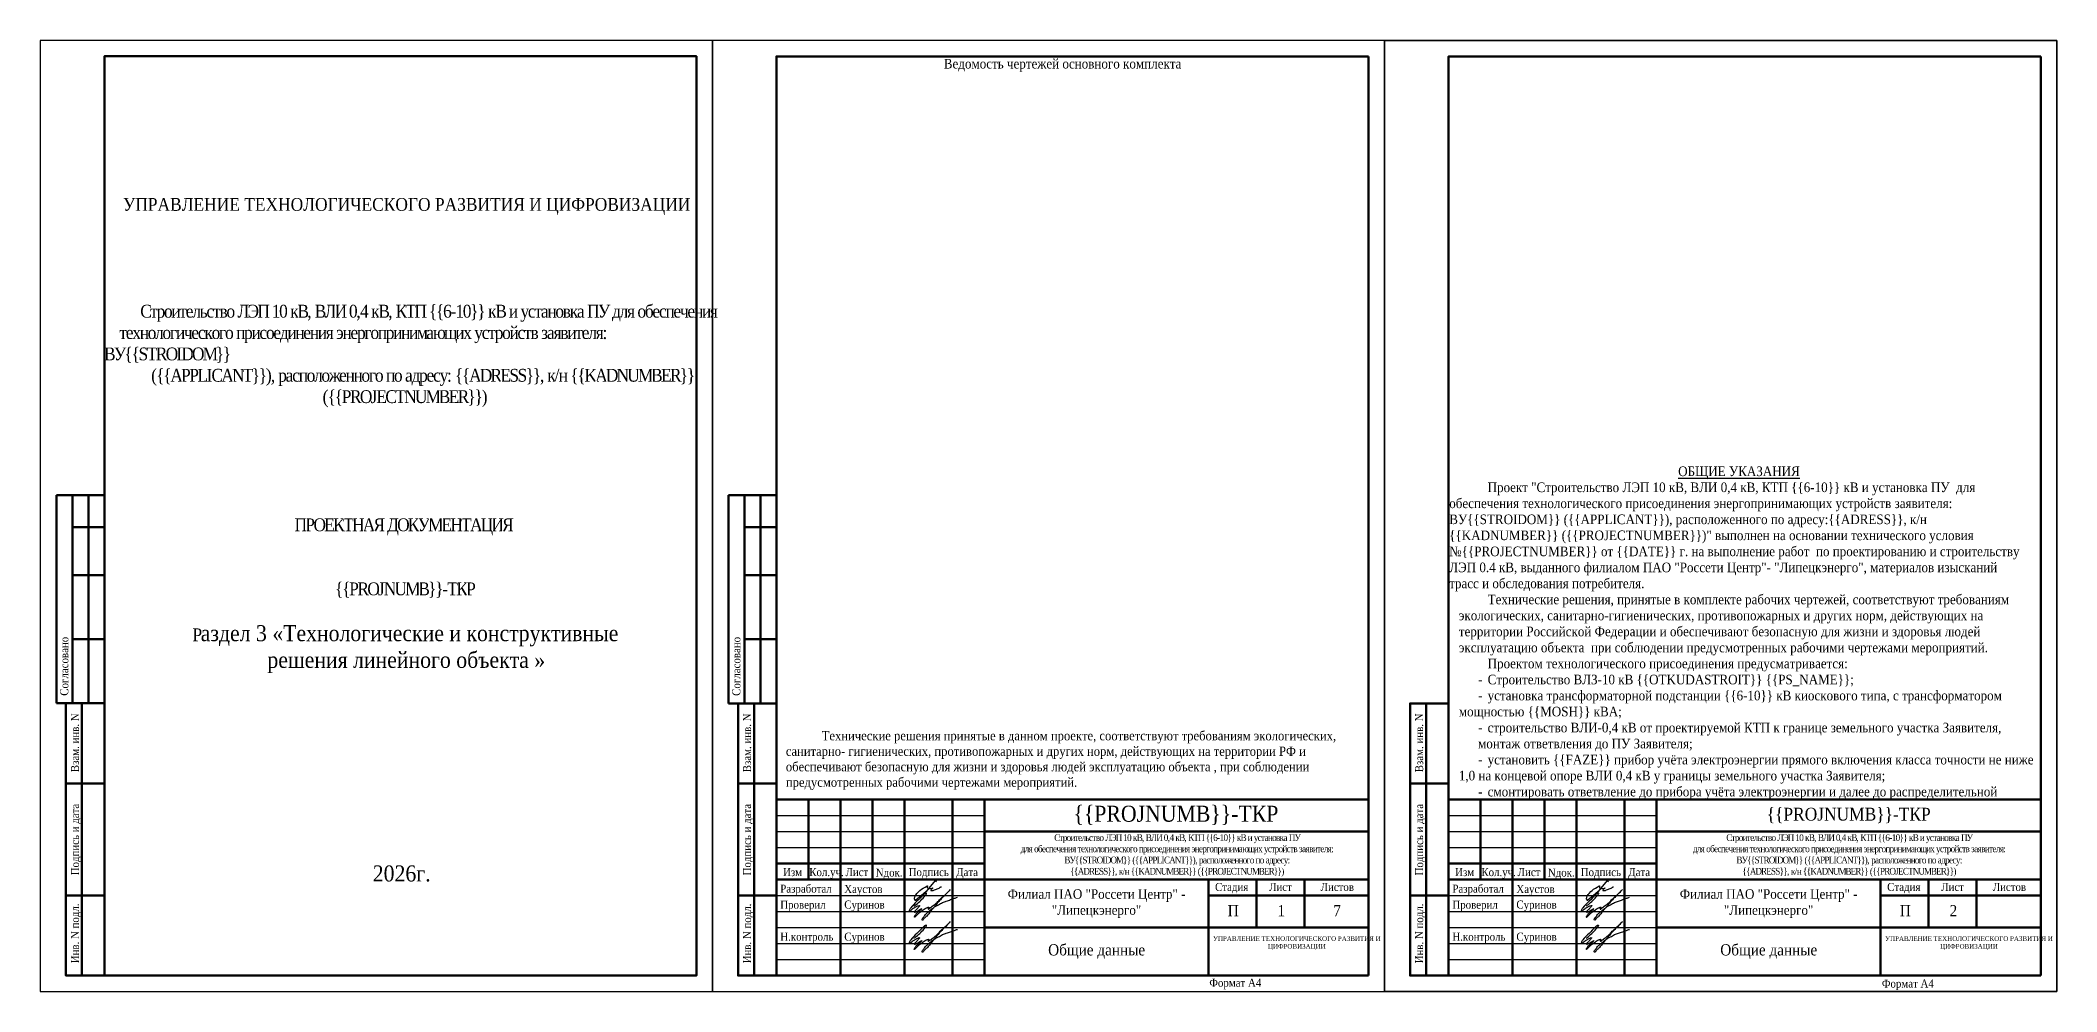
# Model space of a CAD drawing. Header units: millimetres. Extents: x 2157 to 10678, y 3616 to 3913.
# Drawn here: x 5848 to 6478, y 3616 to 3913 of the extents above; entities that cross this region are included whole.
import ezdxf

# ---------------------------------------------------------------- set-up
doc = ezdxf.new("R2010")
doc.units = ezdxf.units.MM
doc.layers.add('П', color=7, linetype='Continuous')
doc.layers.add('Чертеж', color=7, linetype='Continuous')
doc.styles.add('Simplex8', font='Times New Roman.ttf', dxfattribs={"height": 3.5})
doc.styles.add('стиль1', font='Times New Roman.ttf', dxfattribs={"width": 0.9})
doc.styles.add('стиль2', font='Times New Roman.ttf', dxfattribs={"width": 0.9, "height": 2.5})

# ---------------------------------------------------------------- blocks, each defined once
blk = doc.blocks.new('Штамп б')
at = {"lineweight": 70}
for points in [[(20, 0), (8, 0), (8, 85), (20, 85)], [(13, 0), (13, 85)], [(8, 60), (20, 60)], [(8, 25), (20, 25)]]:
    blk.add_lwpolyline(points, dxfattribs=at)
at = {"lineweight": 25, "style": 'Simplex8', "width": 0.9}
for s, p in [('Взам. инв. N', (12.06, 63.49)), ('Подпись и дата', (12.06, 31.28)), ('Инв. N подл.', (12.06, 3.82))]:
    blk.add_text(s, height=2.5, rotation=90, dxfattribs=at).set_placement(p)
blk = doc.blocks.new('A$C5B0935FB')
at = {"lineweight": 70}
for p, q in [((20, 65), (5, 65)), ((5, 0), (5, 65)), ((10, 55), (10, 65)), ((15, 0), (15, 65)), ((20, 0), (20, 65)), ((10, 40), (10, 55)), ((10, 55), (20, 55)), ((10, 20), (10, 40)), ((10, 40), (20, 40)), ((10, 0), (10, 20)), ((10, 20), (20, 20)), ((10, 0), (5, 0)), ((15, 0), (10, 0)), ((20, 0), (15, 0)), ((15, 0), (15, 0))]:
    blk.add_line(p, q, dxfattribs=at)
at = {"lineweight": 25, "style": 'стиль1', "width": 0.9}
blk.add_text('Согласовано', height=2.5, rotation=90, dxfattribs=at).set_placement((8.72, 2.35))
blk = doc.blocks.new('A$C7F1F469D')
at = {"color": 5, "lineweight": 25}
blk.add_spline([(-0.1, 1.78), (1.34, 2.93), (2.75, 4.33), (3.55, 5.31), (3.81, 5.64), (3.86, 5.8), (3.66, 5.81), (3.25, 5.7), (2.89, 5.36), (-1.09, 1.26), (-1.29, 0.98), (-1.47, 0.67), (-1.59, 0.28), (-1.54, 0.16), (-0.98, 0.55), (-0.42, 1.01), (0.34, 1.44), (1.08, 1.86), (1.69, 1.97), (1.62, 1.83), (1.26, 1.37), (0.56, 0.61), (0.16, 0.22), (0, 0), (0.24, -0.04), (0.82, 0.16), (1.44, 0.58), (2.18, 0.95), (2.33, 1.04), (1.93, 0.58), (1.28, 0.02), (0.64, -0.58), (0.1, -1.31), (-0.06, -1.68), (0.13, -1.59), (0.39, -1.41), (1.23, -0.56), (1.62, -0.16), (2.27, 0.27), (2.82, 0.65), (3.41, 1.04), (3.83, 1.25), (4.1, 1.35), (4.33, 1.44), (4.56, 1.45), (4.6, 1.35), (4.48, 1.19), (4.35, 0.92), (4.39, 0.82), (4.59, 0.91), (5.09, 1.34), (6.19, 2.18), (7.41, 3.21), (8.36, 4.22), (9.62, 5.31), (10.99, 6.68), (11.27, 6.98), (9.83, 5.51), (8.6, 4.26), (7.7, 3.28), (7.2, 2.7), (6.74, 2.12), (6.16, 1.41), (5.49, 0.62), (4.74, -0.34), (3.92, -1.29), (3.19, -1.94), (2.91, -2.31), (2.67, -2.58), (2.52, -2.55), (2.49, -2.26), (2.69, -1.9), (3.27, -1.11), (3.8, -0.52), (4.48, 0.07), (5.33, 0.79), (5.97, 1.29), (6.7, 1.77), (7.56, 2.21), (8.83, 2.91), (10.02, 3.35), (11.36, 3.83), (12.55, 4.24), (13.47, 4.57)], degree=3, dxfattribs=at)
blk = doc.blocks.new('Штамп фамилии')
at = {"layer": 'Чертеж', "color": 5, "lineweight": -2}
blk.add_lwpolyline([(47.56, 0.85), (47.63, 0.98), (47.71, 1.12), (47.75, 1.2), (47.79, 1.26), (47.82, 1.32), (47.85, 1.37), (47.85, 1.41), (47.85, 1.5), (47.83, 1.56), (47.8, 1.58), (47.75, 1.59), (47.69, 1.59), (47.65, 1.58), (47.6, 1.56), (47.53, 1.53), (47.47, 1.48), (47.41, 1.42), (47.34, 1.32), (45.35, -1.11), (44.5, -2.12), (43.04, -3.43), (41.29, -4.9), (41.18, -4.96), (41.1, -4.94), (41.06, -4.9), (41.02, -4.83), (40.95, -4.71), (40.89, -4.56), (40.88, -4.4), (40.88, -4.26), (40.91, -4.09), (40.95, -3.94), (40.99, -3.84), (41.05, -3.64), (41.14, -3.44), (41.38, -3.09), (41.64, -2.76), (42.23, -2.17), (42.59, -1.81), (43.05, -1.48), (43.63, -1.13), (44.19, -0.77), (44.85, -0.41), (44.92, -0.44), (44.94, -0.46), (44.95, -0.51), (44.89, -0.87), (44.97, -1.02), (45.03, -1.1), (45.09, -1.13), (45.19, -1.2), (45.35, -1.22), (45.55, -1.22), (46.39, -1.16), (46.48, -1.08), (46.54, -1.05), (46.56, -1.07), (46.57, -1.09), (46.56, -1.13), (46.54, -1.15), (46.53, -1.18), (46.48, -1.21), (46.37, -1.3), (46.01, -1.59), (45.97, -1.66), (45.96, -1.7), (45.96, -1.78), (45.99, -1.81), (46.12, -1.82), (46.26, -1.81), (46.68, -1.81), (46.77, -1.8), (46.92, -1.76), (47.12, -1.67), (48.59, -1.09), (48.75, -0.97), (48.9, -0.86), (49.05, -0.79), (49.15, -0.75), (49.3, -0.69)], dxfattribs=at)
at = {"layer": 'Чертеж', "color": 67, "lineweight": -2, "true_color": 0x727430}
for p in [(40.81, -8.53), (40.81, -18.55)]:
    blk.add_blockref('A$C7F1F469D', p, dxfattribs=at)
at = {"color": 7, "char_height": 2.5, "attachment_point": 4, "style": 'стиль1'}
for s, insert, width in [(' Разработал', (-1.9, -1.68), 17), (' Проверил', (-1.9, -6.68), 17), ('Хаустов', (18.94, -1.81), 20), (' Суринов', (18.1, -6.65), 20), (' Н.контроль', (-1.9, -16.68), 17), (' Суринов', (18.1, -16.68), 20)]:
    blk.add_mtext(s, dxfattribs=dict(at, insert=insert, width=width))
blk = doc.blocks.new('A$C31D65421')
blk.add_blockref('Штамп фамилии', (2.24, 18.43))

msp = doc.modelspace()

# ---------------------------------------------------------------- linework, layer by layer
at = {"layer": 'П', "linetype": 'Continuous', "lineweight": 0}
for points in [[(5847.884, 3913.313), (6057.884, 3913.313), (6057.884, 3616.313), (5847.884, 3616.313)], [(6057.884, 3913.313), (6267.884, 3913.313), (6267.884, 3616.313), (6057.884, 3616.313)]]:
    msp.add_lwpolyline(points, close=True, dxfattribs=at)
at = {"layer": 'П', "lineweight": 30}
for points in [[(5847.884, 3616.313), (6057.884, 3616.313), (6057.884, 3913.313), (5847.884, 3913.313)], [(6057.884, 3616.313), (6267.884, 3616.313), (6267.884, 3913.313), (6057.884, 3913.313)]]:
    msp.add_lwpolyline(points, close=True, dxfattribs=at)
at = {"layer": 'П', "linetype": 'Continuous', "lineweight": 30}
for points in [[(6267.884, 3913.313), (6477.884, 3913.313), (6477.884, 3616.313), (6267.884, 3616.313)], [(6267.884, 3616.313), (6477.884, 3616.313), (6477.884, 3913.313), (6267.884, 3913.313)]]:
    msp.add_lwpolyline(points, close=True, dxfattribs=at)
at = {"layer": 'Чертеж', "lineweight": 70}
for p, q in [((6262.884, 3621.313), (6262.884, 3908.313)), ((6472.884, 3621.313), (6472.884, 3908.313)), ((6262.884, 3676.313), (6077.884, 3676.313)), ((6077.884, 3676.313), (6077.884, 3621.313)), ((6472.884, 3676.313), (6287.884, 3676.313)), ((6287.884, 3676.313), (6287.884, 3621.313)), ((6287.884, 3621.313), (6472.884, 3621.313))]:
    msp.add_line(p, q, dxfattribs=at)
msp.add_lwpolyline([(5867.901, 3621.348), (6052.901, 3621.348), (6052.901, 3908.348), (5867.901, 3908.348)], close=True, dxfattribs=at)
for points in [[(6262.884, 3908.313), (6077.884, 3908.313), (6077.884, 3621.313)], [(6472.884, 3908.313), (6287.884, 3908.313), (6287.884, 3621.313)], [(6087.884, 3676.313), (6087.884, 3651.313)], [(6097.884, 3676.313), (6097.884, 3621.313)], [(6107.884, 3676.313), (6107.884, 3651.313)], [(6117.884, 3676.313), (6117.884, 3621.313)], [(6132.884, 3676.313), (6132.884, 3621.313)], [(6142.884, 3676.313), (6142.884, 3621.313)], [(6297.884, 3676.313), (6297.884, 3651.313)], [(6307.884, 3676.313), (6307.884, 3621.313)], [(6317.884, 3676.313), (6317.884, 3651.313)], [(6327.884, 3676.313), (6327.884, 3621.313)], [(6342.884, 3676.313), (6342.884, 3621.313)], [(6352.884, 3676.313), (6352.884, 3621.313)], [(6142.884, 3666.313), (6262.884, 3666.313)], [(6352.884, 3666.313), (6472.884, 3666.313)], [(6077.884, 3656.313), (6142.884, 3656.313)], [(6287.884, 3656.313), (6352.884, 3656.313)], [(6077.884, 3651.313), (6262.884, 3651.313)], [(6212.884, 3651.313), (6212.884, 3621.313)], [(6227.884, 3651.313), (6227.884, 3636.313)], [(6242.884, 3651.313), (6242.884, 3636.313)], [(6287.884, 3651.313), (6472.884, 3651.313)], [(6422.884, 3651.313), (6422.884, 3621.313)], [(6437.884, 3651.313), (6437.884, 3636.313)], [(6452.884, 3651.313), (6452.884, 3636.313)], [(6212.884, 3646.313), (6262.884, 3646.313)], [(6422.884, 3646.313), (6472.884, 3646.313)], [(6142.884, 3636.313), (6262.884, 3636.313)], [(6352.884, 3636.313), (6472.884, 3636.313)], [(6077.884, 3621.313), (6262.884, 3621.313)]]:
    msp.add_lwpolyline(points, dxfattribs=at)
at = {"layer": 'Чертеж', "lineweight": 30}
for points in [[(6077.884, 3671.313), (6142.884, 3671.313)], [(6287.884, 3671.313), (6352.884, 3671.313)], [(6077.884, 3666.313), (6142.884, 3666.313)], [(6077.884, 3661.313), (6142.884, 3661.313)], [(6287.884, 3666.313), (6352.884, 3666.313)], [(6287.884, 3661.313), (6352.884, 3661.313)], [(6077.884, 3646.313), (6142.884, 3646.313)], [(6287.884, 3646.313), (6352.884, 3646.313)], [(6077.884, 3641.313), (6142.884, 3641.313)], [(6077.884, 3636.313), (6142.884, 3636.313)], [(6287.884, 3641.313), (6352.884, 3641.313)], [(6287.884, 3636.313), (6352.884, 3636.313)], [(6077.884, 3631.313), (6142.884, 3631.313)], [(6287.884, 3631.313), (6352.884, 3631.313)], [(6077.884, 3626.313), (6142.884, 3626.313)], [(6287.884, 3626.313), (6352.884, 3626.313)]]:
    msp.add_lwpolyline(points, dxfattribs=at)

# ---------------------------------------------------------------- block references
msp.add_blockref('A$C5B0935FB', (6057.884, 3706.313))
at = {"layer": 'Чертеж'}
msp.add_blockref('A$C5B0935FB', (5847.901, 3706.348), dxfattribs=at)
at = {"layer": 'Чертеж', "lineweight": 25}
for p in [(5847.901, 3621.348), (6057.884, 3621.313), (6267.884, 3621.313)]:
    msp.add_blockref('Штамп б', p, dxfattribs=at)
at = {"layer": 'Чертеж', "linetype": 'Continuous', "lineweight": 0}
for p in [(6077.884, 3631.313), (6287.884, 3631.313)]:
    msp.add_blockref('A$C31D65421', p, dxfattribs=at)

# ---------------------------------------------------------------- texts
note = msp.add_mtext_dynamic_manual_height_columns('         \\P\\P\\P\\P\\P\\P\\P\\P\\P\\P\\P\\P\\P\\P\\P\\P\\P\\P\\P\\pi90;\\P\\P\\P\\P\\P\\P\\pi71.52632;{\\LОБЩИЕ УКАЗАНИЯ}\\P\\pi0;^I{\\A1;Проект "}Строительство ЛЭП 10 кВ, ВЛИ 0,4 кВ, КТП \\{\\{6-10\\}\\} кВ и установка ПУ  для обеспечения технологического присоединения энергопринимающих устройств заявителя: ВУ\\{\\{STROIDOM\\}\\} (\\{\\{APPLICANT\\}\\}), расположенного по адресу:\\{\\{ADRESS\\}\\}, к/н \\{\\{KADNUMBER\\}\\} (\\{\\{PROJECTNUMBER\\}\\})" вып{\\A1;олнен на основании технического условия №\\{\\{PROJECTNUMBER\\}\\} от \\{\\{DATE\\}\\} г. на выполнение работ  по проектированию и строительству ЛЭП 0.4 кВ, выданного филиалом ПАО "Россети Центр"- "Липецкэнерго", материалов изысканий трасс и обследования потребителя.}\\P\\pi9,l3,t30,57;Технические решения, принятые в комплекте рабочих чертежей, соответствуют требованиям экологических, санитарно-гигиенических, противопожарных и других норм, действующих на территории Российской Федерации и обеспечивают безопасную для жизни и здоровья людей эксплуатацию объекта  при соблюдении предусмотренных рабочими чертежами мероприятий.\\P\\pt0;{\\A1;Проектом технологического присоединения предусматривается:}\\P\\pi6,t12;-^IСтроительство ВЛЗ-10 кВ \\{\\{OTKUDASTROIT\\}\\} \\{\\{PS_NAME\\}\\};\\P-^Iустановка трансформаторной подстанции \\{\\{6-10\\}\\} кВ киоскового типа, с трансформатором \\P\\pi0,t0;мощностью \\{\\{MOSH\\}\\} кВА;\\P\\pi6,t12;-^Iстроительство ВЛИ-0,4 кВ от проектируемой КТП {\\A1;к границе земельного участка Заявителя, \\P\\pi0,t0;монтаж ответвления до ПУ Заявителя;}\\P\\pi6,t12;-^Iустановить \\{\\{FAZE\\}\\} прибор учёта электроэнергии прямого включения класса точности не ниже \\P\\pi0,t0;1,0 на концевой опоре ВЛИ 0,4 кВ {\\A1;у границы земельного участка Заявителя;}\\P\\pi6;', width=180, gutter_width=30, heights=[228.987, 0], dxfattribs=dict(insert=(6288.093, 3905.301), char_height=3, attachment_point=1, style='стиль1'))
for column, words in zip(note.columns.linked_columns, ['\\pi6,l3,t12;-^Iсмонтировать ответвление до прибора учёта электроэнергии и далее до распределительной \\P\\pi0,t0;коробки{\\A1;;}\\P\\pi6,t12;-^I смонтировать распределительную коробку с коммутационным аппаратом, оснащённым защитой \\P\\pi0,t0;от короткого замыкания и перегрузки в электрической сети на концевой опоре ВЛИ 0,4 кВ  {\\A1;у границы \\Pземельного участка Заявителя.}\\P\\pi9,l0;{\\A1;Воздушные линии электропередачи напряжением 10 кВ с изолированным самонесущим проводом СИП3-\\{\\{SECH_KABEL_10kV\\}\\} мм² (ВЛЗ-10 кВ) запроектированы по типовым проектам филиала ОАО "НТЦ электроэнергетики"- "РОСЭП" шифр 2}7.0002, института "Сельэнергопроект" ши{\\A1;фр 3.407.1-143 (}в{\\A1;ыпуск 5) на железобетонных опорах (стойки СВ110-5).         }\\P\\pi12,t12;{\\A1;Воздушные линии электропередачи напряжением 0,4 кВ , выполненные самонесущим проводом с алюминиевыми фазными и несущей нулевой жилами изолированными светостабилизированным сшитым полиэтиленом СИП2 \\{\\{SECH_KABEL\\}\\} мм², содержащим по всей длине ВЛИ отдельный глухозаземленный PEN, запроектированы по типовым проектам ОАО "НТЦ электроэнергетики"- "РОСЭП" шифр 25.0017, 21.0112.}\\P\\pi9,l3,t0;Выбор марок и сечений  проводов произведен в соответствии с заданием на проектирование с \\P\\pi0;учетом требований "Технической политики ПАО "Россети Центр".\\P\\pi9;{\\A1;Выполненные расчеты и проверки показали, что выбранные сечения , удовлетворяют всем  \\P\\pi0;требованиям, предъявляемым ПУЭ 7 изд.}\\P\\pi9;{\\A1;Для защиты ВЛИ-0,4 кВ от атмосферных перенапряжений на ВЛИ предусмотрено выполнение \\P\\pi0;грозозащитных заземляющих устройств сопротивлением не более 30 Ом.}\\P\\pi12,l0;Грозозащитное заземление используется также для повторных заземлений нулевого провода. \\P\\pi9,l3,t12;Общее сопротивление заземлителей всех повторных заземлений нулевого провода \\P\\pi0;проектируемой ВЛИ-0,4 кВ в любое время года не должно превышать 10 Ом.\\P\\pi9,t0;{\\A1;Заземляющие устройства опор выполняются по типовой документации серии 3.407-150 \\P\\pi0;\\T0.95;"Заземляющие устройства воздушных линий электропередачи напряжением 0,38, 6-10, 20-35 кВ"\\T1;.}\\P\\pi9,t12;Охрана труда и техника безопасности при строительстве и эксплуатации проектируемых \\P\\pi0;объектов обеспечены принятием всех проектных решений в строгом соответствии с ПУЭ 7 изд., \\Pтребования которых учитывают условия безопасности труда, предупреждение производственного \\Pтравматизма, профессиональных заболеваний, пожаров и взрывов.\\P\\pi12,l0,t9,12;Для обеспечения охраны труда и техники безопасности проектом предусмотрено:\\P\\pi6,l3,t12;-^I использование технически совершенных изделий;\\P-^I размещение оборудования, обеспечивающего его свободное обслуживание;\\P-^I монтаж заземляющих устройств  элементов  электроустановок с нормированной ПУЭ 7 изд. \\P\\pi0,t0;величиной сопротивления;\\P\\pi6,t12;-^I применение типовых  конструкций опор линий электропередачи; \\~ \\P-^I использование при выполнении строительно-монтажных работ машин и механизмов, в \\P\\pi0,t0;конструкции которых заложены принципы охраны труда;\\P\\pi9;Работы выполняются квалифицированным персоналом, прошедшим  инструктаж по технике \\P\\pi0;безопасности.\\P\\pi9;Производство и приемку работ осуществлять согласно  ПУЭ и СП 76.13330.2016 "СНиП \\P\\pi0;3.05.06-85 Электротехнические устройства". \\~\\~\\~\\~\\~\\~\\~\\~\\~\\~\\~ \\P']):
    column.text = words
at = {"layer": 'Чертеж', "lineweight": 25, "style": 'стиль1', "width": 0.9}
for s, height, p in [('Ведомость чертежей основного комплекта ', 3, (6130.172, 3904.525)), ('Изм', 2.5, (6079.937, 3652.386)), ('Кол.уч.', 2.5, (6088.134, 3652.386)), ('Лист', 2.5, (6099.457, 3652.386)), ('Nдок.', 2.5, (6108.906, 3652.243)), ('Подпись', 2.5, (6119.181, 3652.386)), ('Дата', 2.5, (6134.023, 3652.386)), ('Изм', 2.5, (6289.937, 3652.386)), ('Кол.уч.', 2.5, (6298.134, 3652.386)), ('Лист', 2.5, (6309.457, 3652.386)), ('Nдок.', 2.5, (6318.906, 3652.243)), ('Подпись', 2.5, (6329.181, 3652.386)), ('Дата', 2.5, (6344.023, 3652.386)), ('Стадия', 2.5, (6214.932, 3647.754)), ('Лист', 2.5, (6231.804, 3647.754)), ('Листов', 2.5, (6247.902, 3647.754)), ('Стадия', 2.5, (6424.932, 3647.754)), ('Лист', 2.5, (6441.804, 3647.754)), ('Листов', 2.5, (6457.902, 3647.754)), ('П', 3.5, (6218.882, 3639.839)), ('1', 3.5, (6234.43, 3639.839)), ('7', 3.5, (6251.873, 3639.839)), ('П', 3.5, (6428.882, 3639.839)), ('2', 3.5, (6444.43, 3639.839)), ('Формат А4', 2.5, (6213.145, 3617.841)), ('Формат А4', 2.5, (6423.27, 3617.603))]:
    msp.add_text(s, height=height, dxfattribs=at).set_placement(p)
at = {"layer": 'Чертеж', "color": 1, "lineweight": 20, "insert": (5867.775, 3906.937), "char_height": 5, "width": 185.01678, "attachment_point": 1, "style": 'стиль1'}
msp.add_mtext('\\pi92.50839,t187.50839;{\\C256;\\P\\P\\H0.36x;\\P\\P\\P\\P\\P\\H0.94444x;\\P\\H2.9412x;\\P\\pi5.92382,tz;\\H0.8x;УПРАВЛЕНИЕ ТЕХНОЛОГИЧЕСКОГО РАЗВИТИЯ И ЦИФРОВИЗАЦИИ\\H0.75003x;\\P\\pi92.50839;\\P\\P\\pt187.50839;\\H1.6667x;\\P\\P\\pi11.32682,tz;\\H0.79995x;\\T0.8;Строительство ЛЭП 10 кВ, ВЛИ 0,4 кВ, КТП \\{\\{6-10\\}\\} кВ и установка ПУ для обеспечения \\P\\pi4.7975;технологического присоединения энергопринимающих устройств заявителя: ВУ\\{\\{STROIDOM\\}\\} \\P\\pi14.75323;(\\{\\{APPLICANT\\}\\}), расположенного по адресу: \\{\\{ADRESS\\}\\}, к/н \\{\\{KADNUMBER\\}\\} \\P\\pi68.30783;(\\{\\{PROJECTNUMBER\\}\\})\\P\\pi92.50839;\\P\\P\\pt187.50839;\\P\\P\\P\\pi59.54193,t154.54193;ПРОЕКТНАЯ ДОКУМЕНТАЦИЯ\\P\\pi92.50839,t187.50839;\\P\\P\\pi72.17986,t167.17986;\\{\\{PROJNUMB\\}\\}-ТКР\\P\\pi92.50839,t187.50839;\\P\\pi27.65227,t122.65227;Р\\H1.25x;\\T1;аздел 3 «Технологические и конструктивные\\P\\pi49.36254,t144.36254; решения линейного объекта »\\P\\pi97.39389,t93.53939;\\P\\pi92.50839,t187.50839;\\P\\P\\P\\H1.0001x;\\P\\P\\P\\pi83.97635,t178.97635;2026г.}', dxfattribs=at)
at = {"layer": 'Чертеж', "insert": (6080.826, 3697.666), "char_height": 2.8, "width": 181.17251, "attachment_point": 1, "style": 'стиль2'}
msp.add_mtext('^I{\\H1.0357x;Технические решения принятые в данном проекте, соответствуют требованиям экологических, санитарно- гигиенических, противопожарных и других норм, действующих на территории РФ и обеспечивают безопасную для жизни и здоровья людей эксплуатацию объекта , при соблюдении предусмотренных рабочими чертежами мероприятий.\\P}\\P\\pi44.8;      ', dxfattribs=at)
at = {"layer": 'Чертеж', "lineweight": 25, "attachment_point": 5}
for s, insert, char_height, width, style in [('\\{\\{PROJNUMB\\}\\}-ТКР', (6202.689, 3671.356), 5, 119.88502, 'стиль2'), ('\\{\\{PROJNUMB\\}\\}-ТКР', (6412.901, 3671.313), 4, 120.03308, 'стиль2'), ('{\\T0.85;Строительство ЛЭП 10 кВ, ВЛИ 0,4 кВ, КТП \\{\\{6-10\\}\\} кВ и установка ПУ  \\Pдля обеспечения технологического присоединения энергопринимающих устройств заявителя: \\H1.16604x; \\H0.8576x;\\PВУ\\{\\{STROIDOM\\}\\} (\\{\\{APPLICANT\\}\\}), расположенного по адресу:\\H1.11069x; \\H0.90034x;\\P\\{\\{ADRESS\\}\\}, к/н \\{\\{KADNUMBER\\}\\} (\\{\\{PROJECTNUMBER\\}\\})\\H1.12914x; }', (6203.053, 3658.813), 2.1, 119.6632, 'стиль1'), ('{\\T0.85;Строительство ЛЭП 10 кВ, ВЛИ 0,4 кВ, КТП \\{\\{6-10\\}\\} кВ и установка ПУ  \\Pдля обеспечения технологического присоединения энергопринимающих устройств заявителя: \\H1.16604x; \\H0.8576x;\\PВУ\\{\\{STROIDOM\\}\\} (\\{\\{APPLICANT\\}\\}), расположенного по адресу:\\H1.11069x; \\H0.90034x;\\P\\{\\{ADRESS\\}\\}, к/н \\{\\{KADNUMBER\\}\\} (\\{\\{PROJECTNUMBER\\}\\})\\H1.12914x; }', (6413.053, 3658.813), 2.1, 119.6632, 'стиль1'), ('Филиал ПАО "Россети Центр" - "Липецкэнерго"', (6177.884, 3643.813), 3, 70, 'стиль2'), ('Филиал ПАО "Россети Центр" - "Липецкэнерго"', (6387.884, 3643.813), 3, 70, 'стиль2'), ('Общие данные', (6177.928, 3628.813), 3.5, 70.08803, 'стиль1'), ('{\\H0.8x;УПРАВЛЕНИЕ ТЕХНОЛОГИЧЕСКОГО РАЗВИТИЯ И ЦИФРОВИЗАЦИИ}', (6240.48, 3631.435), 1.8, 54.19561, 'стиль2'), ('Общие данные', (6387.928, 3628.813), 3.5, 70.08803, 'стиль1'), ('{\\H0.8x;УПРАВЛЕНИЕ ТЕХНОЛОГИЧЕСКОГО РАЗВИТИЯ И ЦИФРОВИЗАЦИИ}', (6450.48, 3631.435), 1.8, 54.19561, 'стиль2')]:
    msp.add_mtext(s, dxfattribs=dict(at, insert=insert, char_height=char_height, width=width, style=style))

doc.saveas('drawing.dxf')
